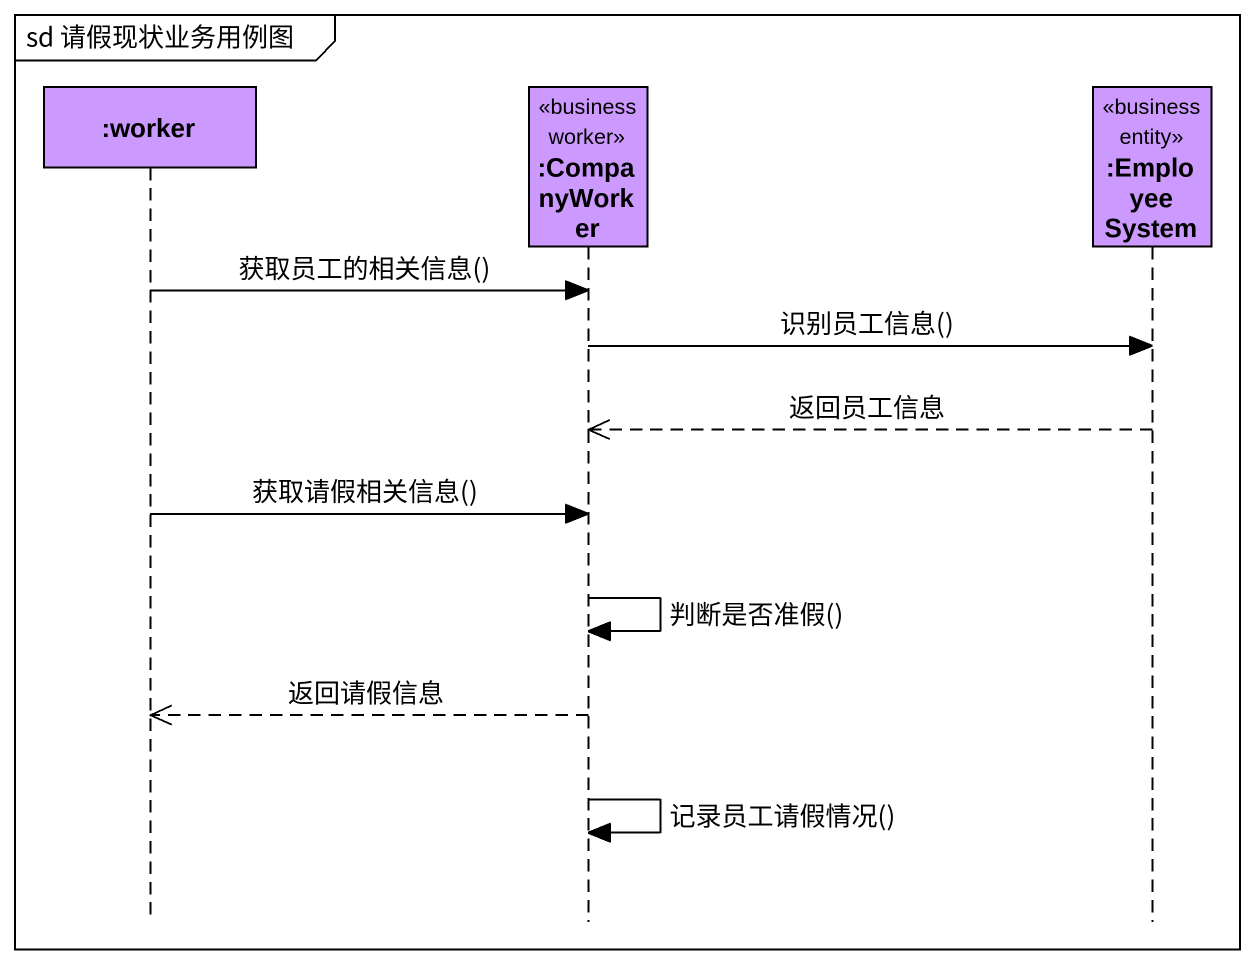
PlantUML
@startuml
mainframe sd 请假现状业务用例图
hide footbox
participant ":worker" as worker #CC99FF
participant ":CompanyWorker" as CompanyWorker <<business worker>> #CC99FF
participant ":EmployeeSystem" as EmployeeSystem <<business entity>> #CC99FF

worker -> CompanyWorker : 获取员工的相关信息()
CompanyWorker -> EmployeeSystem : 识别员工信息()
EmployeeSystem -->> CompanyWorker : 返回员工信息
worker -> CompanyWorker : 获取请假相关信息()
CompanyWorker -> CompanyWorker : 判断是否准假()
CompanyWorker -->> worker : 返回请假信息
CompanyWorker -> CompanyWorker : 记录员工请假情况()
@enduml
